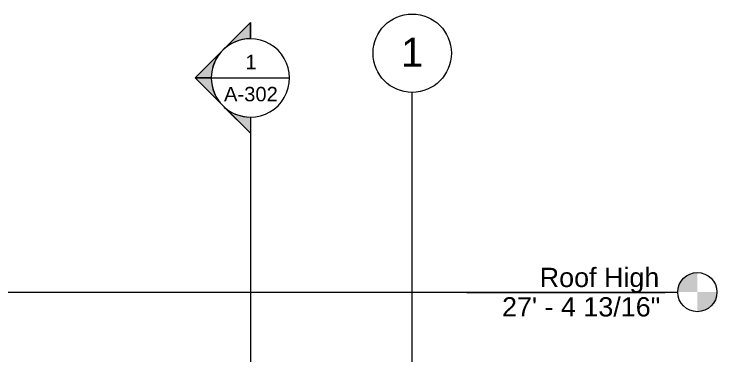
# Model space of a CAD drawing. Header units: inches. Extents: x -54868 to -186, y -265 to 853.
# Drawn here: x -22561 to -21699, y 251 to 670 of the extents above; entities that cross this region are included whole.
import ezdxf

# ---------------------------------------------------------------- set-up
doc = ezdxf.new("R2010")
doc.units = ezdxf.units.IN
doc.header["$MEASUREMENT"] = 0
doc.linetypes.add('Grid Line 1_2_', pattern=[0.8749999999999999, 0.4999999999999999, -0.125, 0.125, -0.125])
for name, color, linetype, lineweight in [('A-FLOR-LEVL', 51, 'Continuous', 9), ('G-ANNO-SYMB', 111, 'Continuous', 9), ('S-GRID', 1, 'Continuous', 9), ('S-GRID-IDEN', 1, 'Continuous', 9)]:
    doc.layers.add(name, color=color, linetype=linetype, lineweight=lineweight)
doc.styles.add('Arial', font='arial.ttf', dxfattribs={"height": 23.60479041916165})
doc.styles.add('Arial_1', font='arial.ttf', dxfattribs={"height": 35.40718562874248})
doc.styles.add('Arial_2', font='arial.ttf', dxfattribs={"height": 17.70359281437124})

# ---------------------------------------------------------------- blocks, each defined once
blk = doc.blocks.new('Level - Level Head - Circle-15001-Section 13')
at = {"layer": 'A-FLOR-LEVL'}
h = blk.add_hatch(color=256, dxfattribs=at)
edge = h.paths.add_edge_path(flags=0)
edge.add_line((-21722.95903089272, 7.245281622997649e-14), (-21746.95903089272, 7.245281622997649e-14))
edge.add_arc((-21722.95903089272, -1.488037210058873e-15), 23.99999999999995, 90.00000000000028, 180.0000000000003, ccw=False)
edge.add_line((-21722.95903089272, 23.99999999999998), (-21722.95903089272, 7.105427357601002e-14))
h = blk.add_hatch(color=256, dxfattribs=at)
edge = h.paths.add_edge_path(flags=0)
edge.add_line((-21722.95903089272, -23.99999999999998), (-21722.95903089272, -1.06581410364015e-13))
edge.add_line((-21722.95903089272, -1.079136779935651e-13), (-21698.95903089272, -1.079136779935651e-13))
edge.add_arc((-21722.95903089272, 0), 23.99999999999996, 269.99999999999994, 359.9999999999998, ccw=False)
blk.add_circle((-21722.95903089272, 0), 24, dxfattribs=at)
blk = doc.blocks.new('Section - Section Head - Filled-1526-Section 13')
at = {"layer": 'G-ANNO-SYMB'}
h = blk.add_hatch(color=256, dxfattribs=at)
edge = h.paths.add_edge_path(flags=0)
edge.add_arc((-25390.89967381894, 593.1570754422742), 48.06247118192713, 89.99999999999989, 132.0783950246226, ccw=False)
edge.add_line((-25390.89967381894, 641.2195466242014), (-25390.89967381894, 661.0393264361825))
edge.add_line((-25390.89967381894, 661.0393264361825), (-25423.10858453222, 628.8304157229086))
h = blk.add_hatch(color=256, dxfattribs=at)
edge = h.paths.add_edge_path(flags=0)
edge.add_line((-25424.8407993159, 627.0982009392283), (-25458.78192481285, 593.1570754422742))
edge.add_line((-25458.78192481285, 593.1570754422742), (-25438.89967381894, 593.157075442274))
edge.add_arc((-25390.89967381894, 593.1570754422735), 48.00000000000296, 135, 179.9999999999995, ccw=False)
h = blk.add_hatch(color=256, dxfattribs=at)
edge = h.paths.add_edge_path(flags=0)
edge.add_arc((-25390.89967381894, 593.157075442274), 47.99999999999977, 180.0000000000001, 224.9999999999984, ccw=False)
edge.add_line((-25438.89967381894, 593.1570754422742), (-25458.78192481285, 593.1570754422743))
edge.add_line((-25458.78192481285, 593.1570754422743), (-25424.8407993159, 559.21594994532))
h = blk.add_hatch(color=256, dxfattribs=at)
edge = h.paths.add_edge_path(flags=0)
edge.add_line((-25423.10858453222, 557.4837351616393), (-25390.89967381894, 525.2748244483652))
edge.add_line((-25390.89967381894, 525.2748244483652), (-25390.89967381894, 545.0946042603463))
edge.add_arc((-25390.89967381894, 593.1570754422737), 48.06247118192778, 227.9216049753765, 270, ccw=False)
for p, q in [((-25458.78192481285, 593.1570754422743), (-25390.89967381894, 661.0393264361825)), ((-25423.10858453222, 628.8304157229086), (-25390.89967381894, 661.0393264361825)), ((-25390.89967381894, 641.157075442274), (-25390.89967381894, 661.0393264361825)), ((-25390.89967381894, 661.0393264361825), (-25390.89967381894, 641.2195466242014)), ((-25458.78192481285, 593.1570754422742), (-25424.8407993159, 627.0982009392283)), ((-25458.78192481285, 593.1570754422743), (-25390.89967381894, 525.2748244483656)), ((-25438.89967381894, 593.157075442274), (-25458.78192481285, 593.1570754422742)), ((-25424.8407993159, 559.21594994532), (-25458.78192481285, 593.1570754422743)), ((-25458.78192481285, 593.1570754422743), (-25438.89967381894, 593.1570754422742)), ((-25390.89967381894, 525.2748244483652), (-25423.10858453222, 557.4837351616393)), ((-25390.89967381894, 545.157075442274), (-25390.89967381894, 525.2748244483656)), ((-25390.89967381894, 545.0946042603463), (-25390.89967381894, 525.2748244483652))]:
    blk.add_line(p, q, dxfattribs=at)
for centre, radius, start, end in [((-25390.89967381894, 593.157075442274), 47.99999999999989, 89.99999999999987, 269.9999999999995), ((-25390.89967381894, 593.1570754422742), 48.06247118192713, 89.99999999999953, 132.0783950246223), ((-25390.89967381894, 593.157075442274), 47.99999999999989, 269.9999999999995, 89.99999999999987), ((-25390.89967381894, 593.1570754422735), 48.00000000000296, 134.9999999999997, 179.9999999999992), ((-25390.89967381894, 593.157075442274), 47.99999999999977, 179.9999999999997, 224.999999999998), ((-25390.89967381894, 593.1570754422737), 48.06247118192778, 227.9216049753762, 269.9999999999996)]:
    blk.add_arc(centre, radius, start, end, dxfattribs=at)
blk = doc.blocks.new('Grid - Grid Head - Circle-14747-Section 13')
at = {"layer": 'S-GRID-IDEN'}
blk.add_circle((-22796.39022535237, 621.7647821060497), 48, dxfattribs=at)

msp = doc.modelspace()

# ---------------------------------------------------------------- linework, layer by layer
at = {"layer": 'G-ANNO-SYMB'}
for p, q in [((-22319.00180463121, 591.4451342015392), (-22223.00180463121, 591.4451342015392)), ((-22271.00180463123, 543.4451342015396), (-22271.00180463123, -246.816967676032))]:
    msp.add_line(p, q, dxfattribs=at)
at = {"layer": 'S-GRID', "linetype": 'Grid Line 1_2_'}
msp.add_line((-22072.64022535238, -131.9999999999999), (-22072.64022535238, 573.7647821060501), dxfattribs=at)

# ---------------------------------------------------------------- block references
at = {"layer": 'A-FLOR-LEVL'}
msp.add_blockref('Level - Level Head - Circle-15001-Section 13', (0, 328.8263715670158), dxfattribs=at)
at = {"layer": 'G-ANNO-SYMB'}
msp.add_blockref('Section - Section Head - Filled-1526-Section 13', (3119.897869187741, -1.711941240734987), dxfattribs=at)
at = {"layer": 'S-GRID-IDEN'}
msp.add_blockref('Grid - Grid Head - Circle-14747-Section 13', (723.7500000000174, 0), dxfattribs=at)

# ---------------------------------------------------------------- texts
at = {"layer": 'A-FLOR-LEVL', "insert": (-21769.6594223805, 358.6636799613639), "char_height": 23.60479041916165, "width": 174.5279999999998, "attachment_point": 3, "line_spacing_factor": 0.9385317878468562, "style": 'Arial', "bg_fill": 3, "box_fill_scale": 1.25, "bg_fill_color": 0, "bg_fill_transparency": 0}
msp.add_mtext('Roof High', dxfattribs=at)
at = {"layer": 'G-ANNO-SYMB', "char_height": 17.70359281437124, "attachment_point": 2, "line_spacing_factor": 0.9385317878468563, "style": 'Arial_2'}
for s, insert, width in [('1', (-22270.38706466934, 619.7833833402439), 16.41599999999998), ('A-302', (-22270.38706466934, 580.5108949615783), 78.62399999999991)]:
    msp.add_mtext(s, dxfattribs=dict(at, insert=insert, width=width))

# ---------------------------------------------------------------- next in the draw order: texts
at = {"layer": 'A-FLOR-LEVL', "insert": (-21768.48348389342, 322.6011158069239), "char_height": 23.60479041916165, "width": 231.2639999999997, "attachment_point": 3, "line_spacing_factor": 0.9385317878468562, "style": 'Arial', "bg_fill": 3, "box_fill_scale": 1.25, "bg_fill_color": 0, "bg_fill_transparency": 0}
msp.add_mtext('27\' - 4 13/16"', dxfattribs=at)
at = {"layer": 'S-GRID-IDEN', "insert": (-22072.64945265444, 640.6385190159152), "char_height": 35.40718562874248, "width": 32.83199999999997, "attachment_point": 2, "line_spacing_factor": 0.9385317878468563, "style": 'Arial_1', "bg_fill": 3, "box_fill_scale": 1.25, "bg_fill_color": 0, "bg_fill_transparency": 0}
msp.add_mtext('1', dxfattribs=at)

# ---------------------------------------------------------------- next in the draw order: linework, layer by layer
at = {"layer": 'A-FLOR-LEVL', "linetype": 'Grid Line 1_2_'}
msp.add_line((-26557.32365464432, 328.826371567016), (-21746.95903089273, 328.826371567016), dxfattribs=at)

doc.saveas('drawing.dxf')
